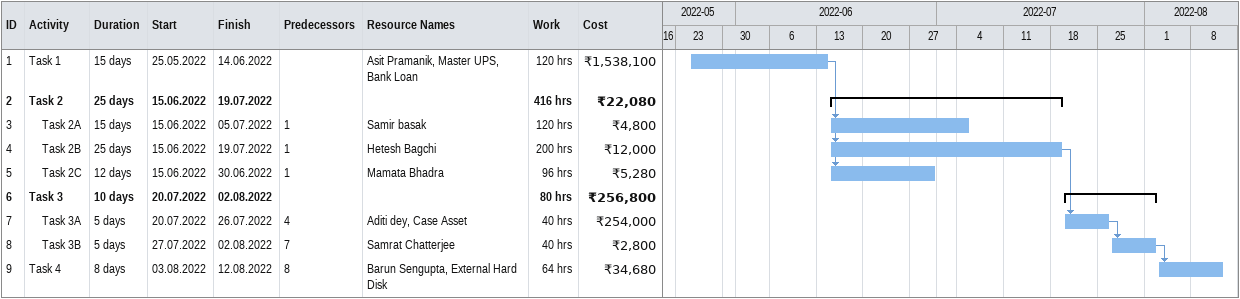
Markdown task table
| ID | Level | Task | Duration | Start | Finish | Predecessors | Resources | Work (h) | Cost (₹) |
|---|---|---|---|---|---|---|---|---|---|
| 1 | 1 | Task 1 | 15d | 2022-05-25 | 2022-06-14 |  | Asit Pramanik, Master UPS, Bank Loan | 120 | 1538100 |
| 2 | 1 | **Task 2** | 25d | 2022-06-15 | 2022-07-19 |  |  | 416 | 22080 |
| 3 | 2 | Task 2A | 15d | 2022-06-15 | 2022-07-05 | 1 | Samir basak | 120 | 4800 |
| 4 | 2 | Task 2B | 25d | 2022-06-15 | 2022-07-19 | 1 | Hetesh Bagchi | 200 | 12000 |
| 5 | 2 | Task 2C | 12d | 2022-06-15 | 2022-06-30 | 1 | Mamata Bhadra | 96 | 5280 |
| 6 | 1 | **Task 3** | 10d | 2022-07-20 | 2022-08-02 |  |  | 80 | 256800 |
| 7 | 2 | Task 3A | 5d | 2022-07-20 | 2022-07-26 | 4 | Aditi dey, Case Asset | 40 | 254000 |
| 8 | 2 | Task 3B | 5d | 2022-07-27 | 2022-08-02 | 7 | Samrat Chatterjee | 40 | 2800 |
| 9 | 1 | Task 4 | 8d | 2022-08-03 | 2022-08-12 | 8 | Barun Sengupta, External Hard Disk | 64 | 34680 |
